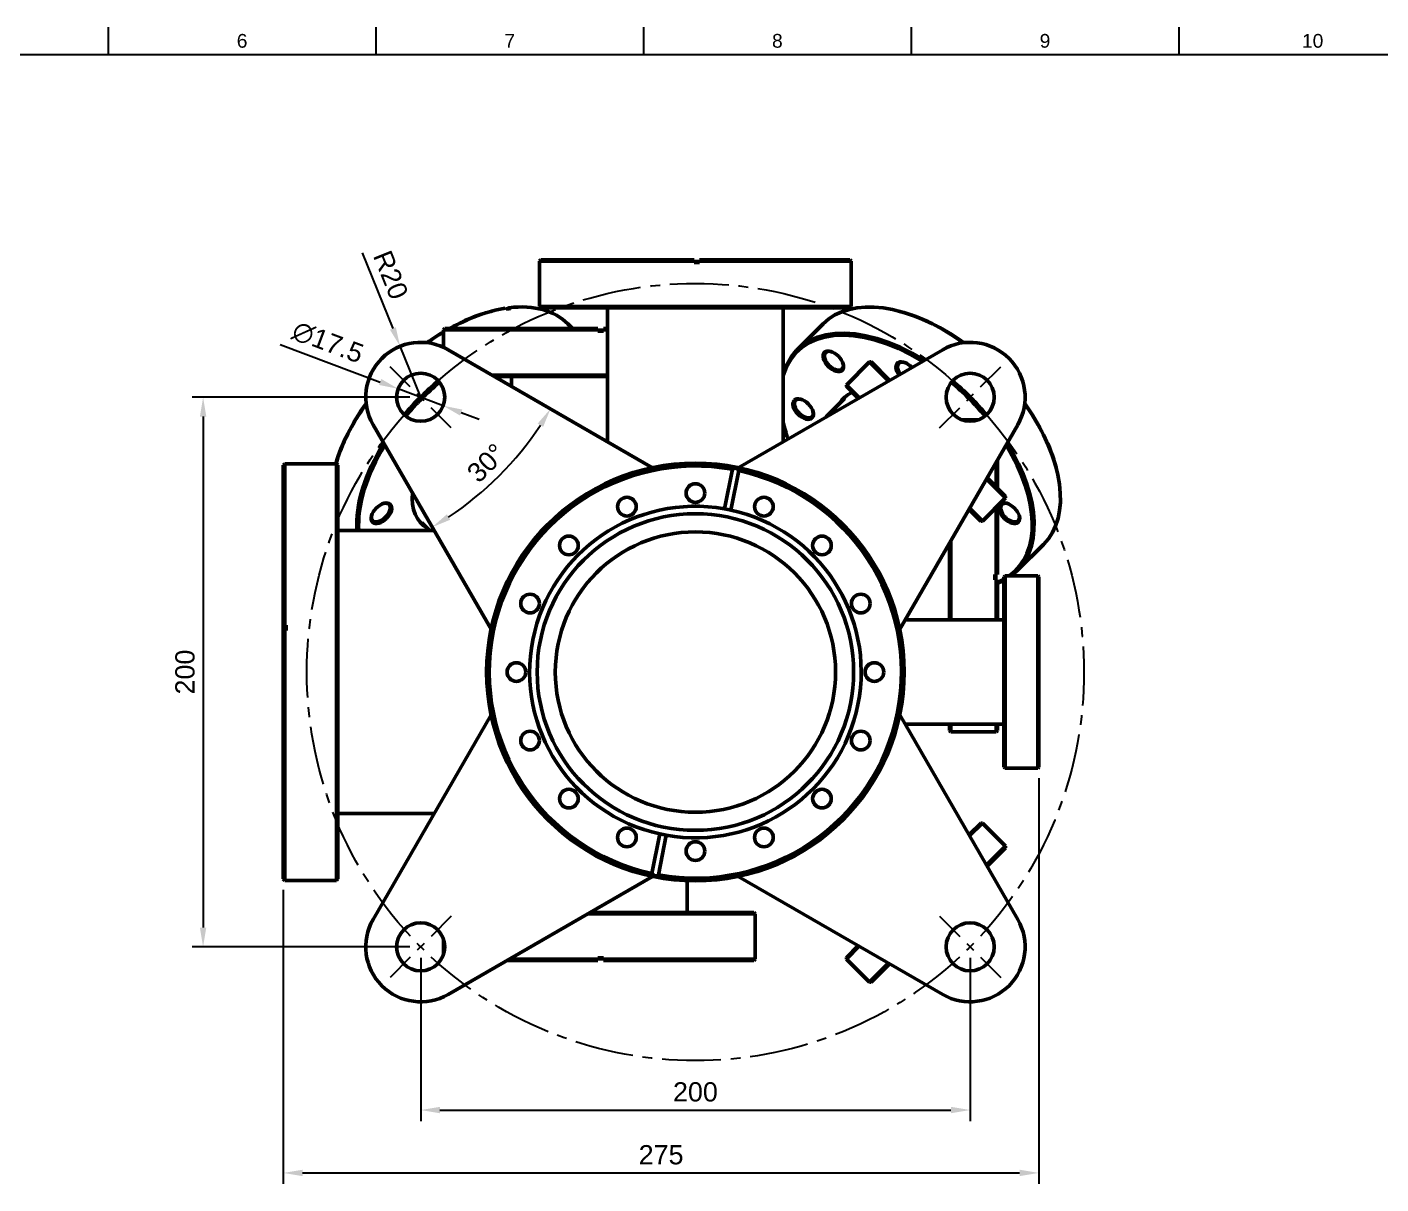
# Model space of a CAD drawing. Header units: millimetres. Extents: x 0 to 1189, y 0 to 841.
# Drawn here: x 243.8 to 490.2, y 625.5 to 836 of the extents above; entities that cross this region are included whole.
import ezdxf
from ezdxf.enums import TextEntityAlignment as Align

# ---------------------------------------------------------------- set-up
doc = ezdxf.new("R2010")
doc.units = ezdxf.units.MM
doc.header["$LTSCALE"] = 0.75
doc.linetypes.add('CENTER2', pattern=[28.575, 19.05, -3.175, 3.175, -3.175])
for name, color, linetype, lineweight in [('Border', 7, 'Continuous', 25), ('FD_Dimensions', 7, 'Continuous', 25), ('Smart Centers', 7, 'CENTER2', 25), ('Visible', 7, 'Continuous', 50)]:
    doc.layers.add(name, color=color, linetype=linetype, lineweight=lineweight)
doc.styles.add('FusionTitle', font='')
doc.styles.get("Standard").update_dxf_attribs({"font": 'arial.ttf'})
doc.styles.get('FusionTitle').set_extended_font_data('Arial Unicode MS')
doc.dimstyles.new('Dim-ISO-25', dxfattribs={"dimtxt": 3.5, "dimasz": 3.5, "dimexe": 2, "dimexo": 2, "dimgap": 1.5, "dimtad": 1, "dimzin": 12, "dimdsep": 46, "dimtxsty": 'Standard', "dimcen": 0, "dimazin": 3, "dimtp": 0.1, "dimtm": 0.1, "dimtfac": 0.714, "dimtmove": 0, "dimatfit": 3, "dimfxl": 1, "dimtzin": 12, "dimarcsym": 0})

# ---------------------------------------------------------------- blocks, each defined once
blk = doc.blocks.new('ISO_A0_SHEET')
at = {"layer": 'Border'}
for p, q in [((258.541669, 836), (258.541669, 831)), ((307.250002, 836), (307.250002, 831)), ((355.958335, 836), (355.958335, 831)), ((404.666668, 836), (404.666668, 831)), ((453.375001, 836), (453.375001, 831)), ((20, 831), (1179, 831))]:
    blk.add_line(p, q, dxfattribs=at)
at = {"layer": 'Border', "style": 'FusionTitle'}
for s, p in [('6', (282.895835, 833.5)), ('7', (331.604168, 833.5)), ('8', (380.312501, 833.5)), ('9', (429.020835, 833.5)), ('10', (477.729168, 833.5))]:
    blk.add_text(s, height=2.5, dxfattribs=at).set_placement(p, align=Align.MIDDLE)
blk = doc.blocks.new('*U30')
at = {"layer": 'Smart Centers', "color": 0, "ltscale": 0.75, "transparency": 16777216}
for p, q in [((-51.894273, 51.894273), (-55.568466, 55.568466)), ((-44.431534, 44.431534), (-48.105727, 48.105727))]:
    blk.add_line(p, q, dxfattribs=at)
at = {"layer": 'Smart Centers', "color": 0, "linetype": 'Continuous', "ltscale": 0.75, "transparency": 16777216}
blk.add_line((-49.368576, 49.368576), (-50.631424, 50.631424), dxfattribs=at)
at = {"layer": 'Smart Centers', "color": 0, "linetype": 'Continuous', "ltscale": 0.75, "transparency": 16777216, "extrusion": (0, 0, -1)}
blk.add_arc((0, 0), 70.710678, 44.276436, 45.723564, dxfattribs=at)
blk = doc.blocks.new('*U31')
at = {"layer": 'Smart Centers', "color": 0, "ltscale": 0.75, "transparency": 16777216}
for p, q in [((51.894273, 51.894273), (55.568466, 55.568466)), ((44.431534, 44.431534), (48.105727, 48.105727))]:
    blk.add_line(p, q, dxfattribs=at)
at = {"layer": 'Smart Centers', "color": 0, "linetype": 'Continuous', "ltscale": 0.75, "transparency": 16777216}
blk.add_line((49.368576, 49.368576), (50.631424, 50.631424), dxfattribs=at)
at = {"layer": 'Smart Centers', "color": 0, "linetype": 'Continuous', "ltscale": 0.75, "transparency": 16777216, "extrusion": (0, 0, -1)}
blk.add_arc((0, 0), 70.710678, 134.276436, 135.723564, dxfattribs=at)
blk = doc.blocks.new('*U32')
at = {"layer": 'Smart Centers', "color": 0, "ltscale": 0.75, "transparency": 16777216}
for p, q in [((-44.431534, -44.431534), (-48.105727, -48.105727)), ((-51.894273, -51.894273), (-55.568466, -55.568466))]:
    blk.add_line(p, q, dxfattribs=at)
at = {"layer": 'Smart Centers', "color": 0, "linetype": 'Continuous', "ltscale": 0.75, "transparency": 16777216}
blk.add_line((-49.368576, -49.368576), (-50.631424, -50.631424), dxfattribs=at)
at = {"layer": 'Smart Centers', "color": 0, "linetype": 'Continuous', "ltscale": 0.75, "transparency": 16777216, "extrusion": (0, 0, -1)}
blk.add_arc((0, 0), 70.710678, 314.276436, 315.723564, dxfattribs=at)
blk = doc.blocks.new('*U33')
at = {"layer": 'Smart Centers', "color": 0, "ltscale": 0.75, "transparency": 16777216}
for p, q in [((44.431534, -44.431534), (48.105727, -48.105727)), ((51.894273, -51.894273), (55.568466, -55.568466))]:
    blk.add_line(p, q, dxfattribs=at)
at = {"layer": 'Smart Centers', "color": 0, "linetype": 'Continuous', "ltscale": 0.75, "transparency": 16777216}
blk.add_line((49.368576, -49.368576), (50.631424, -50.631424), dxfattribs=at)
at = {"layer": 'Smart Centers', "color": 0, "linetype": 'Continuous', "ltscale": 0.75, "transparency": 16777216, "extrusion": (0, 0, -1)}
blk.add_arc((0, 0), 70.710678, 224.276436, 225.723564, dxfattribs=at)
blk = doc.blocks.new('*U34')
at = {"layer": 'Smart Centers', "color": 0, "ltscale": 0.75, "transparency": 16777216, "extrusion": (0, 0, -1)}
for start, end in [(47.1708, 132.8292), (317.1708, 42.8292), (137.1708, 222.8292), (227.1708, 312.8292)]:
    blk.add_arc((0, 0), 70.71, start, end, dxfattribs=at)
at = {"layer": 'Smart Centers', "color": 0, "ltscale": 0.75, "transparency": 16777216}
for name in ['*U30', '*U31', '*U32', '*U33']:
    blk.add_blockref(name, (0, 0), dxfattribs=at)
blk = doc.blocks.new('*D73')
at = {"layer": 'Defpoints', "color": 0, "transparency": 16777216}
for p in [(315.395283, 768.639777), (275.797303, 668.639777), (315.395283, 668.639777)]:
    blk.add_point(p, dxfattribs=at)
at = {"layer": 'FD_Dimensions', "lineweight": -2, "transparency": 16777216}
for p, q in [((313.395283, 768.639777), (273.797303, 768.639777)), ((275.797303, 765.139777), (275.797303, 672.139777)), ((313.395283, 668.639777), (273.797303, 668.639777))]:
    blk.add_line(p, q, dxfattribs=at)
at = {"layer": 'FD_Dimensions', "transparency": 16777216}
for points in [[(275.21397, 765.139777), (276.380636, 765.139777), (275.797303, 768.639777)], [(275.21397, 672.139777), (276.380636, 672.139777), (275.797303, 668.639777)]]:
    blk.add_solid(points, dxfattribs=at)
at = {"layer": 'FD_Dimensions', "color": 0, "transparency": 16777216, "insert": (272.510297, 718.639777), "char_height": 3.5, "attachment_point": 5, "rotation": 90}
blk.add_mtext('200', dxfattribs=at)
blk = doc.blocks.new('*D74')
at = {"layer": 'Defpoints', "color": 0, "transparency": 16777216}
for p in [(311.301581, 770.183226), (319.488984, 767.096329)]:
    blk.add_point(p, dxfattribs=at)
at = {"layer": 'FD_Dimensions', "lineweight": -2, "transparency": 16777216}
for p, q in [((289.849979, 778.271126), (308.02662, 771.417985)), ((319.488984, 767.096329), (311.301581, 770.183226)), ((322.763945, 765.86157), (326.038906, 764.626811))]:
    blk.add_line(p, q, dxfattribs=at)
at = {"layer": 'FD_Dimensions', "transparency": 16777216}
for points in [[(308.232413, 771.963812), (307.820827, 770.872158), (311.301581, 770.183226)], [(322.969738, 766.407397), (322.558152, 765.315743), (319.488984, 767.096329)]]:
    blk.add_solid(points, dxfattribs=at)
at = {"layer": 'FD_Dimensions', "color": 0, "transparency": 16777216, "insert": (298.494969, 778.629188), "char_height": 3.5, "attachment_point": 5, "rotation": 339.34205758}
blk.add_mtext('∅17.5', dxfattribs=at)
blk = doc.blocks.new('*D75')
at = {"layer": 'Defpoints', "color": 0, "transparency": 16777216}
for p in [(311.64758, 777.910954), (315.395283, 768.639777)]:
    blk.add_point(p, dxfattribs=at)
at = {"layer": 'FD_Dimensions', "lineweight": -2, "transparency": 16777216}
for p, q in [((304.769164, 794.926979), (310.335884, 781.155866)), ((315.395283, 768.639777), (311.64758, 777.910954))]:
    blk.add_line(p, q, dxfattribs=at)
at = {"layer": 'FD_Dimensions', "transparency": 16777216}
blk.add_solid([(310.876702, 781.374482), (309.795065, 780.93725), (311.64758, 777.910954)], dxfattribs=at)
at = {"layer": 'FD_Dimensions', "color": 0, "transparency": 16777216, "insert": (309.94367, 790.896857), "char_height": 3.5, "attachment_point": 5, "rotation": 292.01009423}
blk.add_mtext('R20', dxfattribs=at)
blk = doc.blocks.new('*D76')
at = {"layer": 'Defpoints', "color": 0, "transparency": 16777216}
for p in [(320.395283, 777.300031), (306.735029, 763.639777), (357.585076, 755.828494), (325.893594, 750.889572), (328.206566, 726.449984)]:
    blk.add_point(p, dxfattribs=at)
at = {"layer": 'FD_Dimensions', "lineweight": -2, "transparency": 16777216}
blk.add_arc((288.074775, 795.960285), 58.835638, 303.4089, 326.5911, dxfattribs=at)
at = {"layer": 'FD_Dimensions', "transparency": 16777216}
for points in [[(336.692267, 763.871334), (337.684832, 763.258207), (339.027932, 766.542466)], [(320.776853, 746.350228), (320.163726, 747.342793), (317.492594, 745.007128)]]:
    blk.add_solid(points, dxfattribs=at)
at = {"layer": 'FD_Dimensions', "color": 0, "transparency": 16777216, "insert": (327.352745, 756.682315), "char_height": 3.5, "attachment_point": 5, "rotation": 45}
blk.add_mtext('30°', dxfattribs=at)
blk = doc.blocks.new('*D87')
at = {"layer": 'Defpoints', "color": 0, "transparency": 16777216}
for p in [(427.895283, 701.339777), (290.395283, 680.989777), (427.895283, 627.499202)]:
    blk.add_point(p, dxfattribs=at)
at = {"layer": 'FD_Dimensions', "lineweight": -2, "transparency": 16777216}
for p, q in [((427.895283, 699.339777), (427.895283, 625.499202)), ((290.395283, 678.989777), (290.395283, 625.499202)), ((293.895283, 627.499202), (424.395283, 627.499202))]:
    blk.add_line(p, q, dxfattribs=at)
at = {"layer": 'FD_Dimensions', "transparency": 16777216}
for points in [[(293.895283, 628.082536), (293.895283, 626.915869), (290.395283, 627.499202)], [(424.395283, 628.082536), (424.395283, 626.915869), (427.895283, 627.499202)]]:
    blk.add_solid(points, dxfattribs=at)
at = {"layer": 'FD_Dimensions', "color": 0, "transparency": 16777216, "insert": (359.145283, 630.786208), "char_height": 3.5, "attachment_point": 5}
blk.add_mtext('275', dxfattribs=at)
blk = doc.blocks.new('*D88')
at = {"layer": 'Defpoints', "color": 0, "transparency": 16777216}
for p in [(315.395283, 668.639777), (415.395283, 668.639777), (415.395283, 638.941293)]:
    blk.add_point(p, dxfattribs=at)
at = {"layer": 'FD_Dimensions', "lineweight": -2, "transparency": 16777216}
for p, q in [((315.395283, 666.639777), (315.395283, 636.941293)), ((415.395283, 666.639777), (415.395283, 636.941293)), ((318.895283, 638.941293), (411.895283, 638.941293))]:
    blk.add_line(p, q, dxfattribs=at)
at = {"layer": 'FD_Dimensions', "transparency": 16777216}
for points in [[(318.895283, 639.524626), (318.895283, 638.357959), (315.395283, 638.941293)], [(411.895283, 639.524626), (411.895283, 638.357959), (415.395283, 638.941293)]]:
    blk.add_solid(points, dxfattribs=at)
at = {"layer": 'FD_Dimensions', "color": 0, "transparency": 16777216, "insert": (365.395283, 642.228298), "char_height": 3.5, "attachment_point": 5}
blk.add_mtext('200', dxfattribs=at)

msp = doc.modelspace()

# ---------------------------------------------------------------- linework, layer by layer
at = {"layer": 'Visible', "extrusion": (0, 1, 2.966e-13)}
for p, q in [((337.2703, 793.6398), (337.0203, 793.3898)), ((337.0203, 793.3898), (365.1453, 793.3898)), ((337.0203, 793.3898), (337.0203, 785.1398)), ((365.1453, 793.6398), (337.2703, 793.6398)), ((365.1453, 793.6398), (365.1453, 793.3898)), ((365.1453, 793.1398), (365.1453, 793.3898)), ((393.5203, 793.6398), (366.1453, 793.6398)), ((366.1453, 793.3898), (366.1453, 793.6398)), ((366.1453, 793.3898), (393.7703, 793.3898)), ((366.1453, 793.3898), (366.1453, 793.1398)), ((393.5203, 793.6398), (393.7703, 793.3898)), ((393.7703, 793.3898), (393.7703, 785.1398)), ((365.1453, 793.3398), (366.1453, 793.3398)), ((365.1453, 793.1398), (366.1453, 793.1398)), ((328.1643, 784.2675), (328.3644, 784.3199)), ((330.9058, 784.6786), (330.761, 784.8234)), ((331.2885, 784.8701), (331.2333, 784.7272)), ((331.5113, 784.9273), (331.2885, 784.8701)), ((331.5113, 784.9273), (331.6561, 784.7824)), ((393.7703, 785.1398), (337.0203, 785.1398)), ((337.2703, 784.8898), (337.0203, 785.1398)), ((337.2703, 784.8898), (393.5203, 784.8898)), ((349.3953, 760.5569), (349.3953, 784.8898)), ((381.3953, 760.5569), (381.3953, 784.8898)), ((393.5203, 784.8898), (393.7703, 785.1398)), ((402.6262, 784.2675), (402.4262, 784.3199)), ((319.7703, 781.1398), (319.5203, 780.8898)), ((347.6453, 781.1398), (319.7703, 781.1398)), ((342.1621, 782.0012), (343.0236, 781.1398)), ((347.6453, 781.1398), (347.6453, 780.8898)), ((349.3953, 781.1398), (348.6453, 781.1398)), ((348.6453, 780.8898), (348.6453, 781.1398)), ((388.6284, 782.0012), (383.8498, 777.2226)), ((319.5203, 780.8898), (347.6453, 780.8898)), ((319.5203, 780.8898), (319.5203, 777.7494)), ((347.6453, 780.6398), (347.6453, 780.8898)), ((347.6453, 780.8398), (348.6453, 780.8398)), ((347.6453, 780.6398), (348.6453, 780.6398)), ((348.6453, 780.8898), (349.3953, 780.8898)), ((348.6453, 780.8898), (348.6453, 780.6398)), ((357.5851, 755.8285), (320.3953, 777.3)), ((410.3953, 777.3), (373.2055, 755.8285)), ((392.8664, 770.8596), (397.0737, 775.0669)), ((397.0737, 775.0669), (400.534, 771.6066)), ((397.3565, 775.0669), (397.0737, 775.0669)), ((400.7133, 771.7101), (397.3565, 775.0669)), ((349.3953, 772.6398), (328.4671, 772.6398)), ((328.9001, 772.3898), (349.3953, 772.3898)), ((331.8953, 770.6605), (331.8953, 772.3898)), ((395.1993, 768.5267), (392.8664, 770.8596)), ((392.8664, 770.5768), (392.8664, 770.8596)), ((392.8664, 770.5768), (395.02, 768.4231)), ((389.1787, 765.0507), (392.5423, 768.4142)), ((416.853, 764.5148), (413.9375, 764.5148)), ((306.735, 763.6398), (328.2066, 726.45)), ((381.5835, 763.2248), (381.5311, 763.4248)), ((402.584, 726.45), (424.0555, 763.6398)), ((290.3953, 756.2898), (290.6453, 756.5398)), ((290.6453, 727.1692), (290.6453, 756.5398)), ((300.0953, 756.5398), (290.6453, 756.5398)), ((300.0953, 756.5398), (300.0953, 680.7398)), ((300.3453, 756.2898), (300.0953, 756.5398)), ((420.1453, 756.867), (420.1453, 752.2781)), ((420.3953, 752.0281), (420.3953, 757.3)), ((290.3953, 756.2898), (290.3953, 727.1162)), ((300.3453, 680.9898), (300.3453, 756.2898)), ((370.6901, 748.3339), (372.1218, 755.5316)), ((373.2987, 755.2975), (371.867, 748.0998)), ((421.8224, 750.601), (418.4656, 753.9578)), ((431.023, 755.8707), (431.0754, 755.6707)), ((418.3621, 753.7785), (421.8224, 750.3182)), ((417.6151, 746.1109), (421.8224, 750.3182)), ((421.8224, 750.601), (421.8224, 750.3182)), ((415.1786, 748.2645), (417.3323, 746.1109)), ((417.6151, 746.1109), (415.2822, 748.4438)), ((420.1453, 748.641), (420.1453, 736.3898)), ((420.3953, 736.3898), (420.3953, 748.891)), ((300.3453, 744.3898), (317.849, 744.3898)), ((315.6208, 745.7868), (317.0179, 744.3898)), ((417.3323, 746.1109), (417.6151, 746.1109)), ((411.6453, 742.1446), (411.6453, 728.1398)), ((411.8953, 728.1398), (411.8953, 742.5776)), ((428.7567, 741.8729), (423.9781, 737.0943)), ((419.8953, 736.3898), (419.8953, 735.3898)), ((419.8953, 736.3898), (420.1453, 736.3898)), ((420.1453, 735.3898), (419.8953, 735.3898)), ((420.0953, 736.3898), (420.0953, 735.3898)), ((420.3953, 736.3898), (420.1453, 736.3898)), ((420.1453, 735.3898), (420.3953, 735.3898)), ((420.1453, 735.3898), (420.1453, 728.1398)), ((420.3953, 728.1398), (420.3953, 735.3898)), ((421.5453, 735.9398), (421.7453, 736.1398)), ((421.5453, 735.9398), (421.5453, 701.3398)), ((421.7453, 701.1398), (421.7453, 736.1398)), ((421.7453, 736.1398), (427.6953, 736.1398)), ((427.6953, 736.1398), (427.6953, 701.1398)), ((427.8953, 735.9398), (427.6953, 736.1398)), ((427.8953, 701.3398), (427.8953, 735.9398)), ((290.6453, 727.1692), (290.3953, 727.1162)), ((290.3953, 727.1162), (290.3953, 726.1389)), ((290.8953, 727.1692), (290.6453, 727.1692)), ((290.8953, 726.192), (290.8953, 727.1692)), ((403.5596, 728.1398), (421.5453, 728.1398)), ((290.6453, 726.192), (290.3953, 726.1389)), ((290.3953, 726.1389), (290.3953, 680.9898)), ((290.6453, 680.7398), (290.6453, 726.192)), ((290.8953, 726.192), (290.6453, 726.192)), ((328.2066, 710.8296), (306.735, 673.6398)), ((424.0555, 673.6398), (402.584, 710.8296)), ((403.5596, 709.1398), (421.5453, 709.1398)), ((411.6453, 709.1398), (411.6453, 708.0148)), ((411.6453, 708.0148), (411.8953, 707.7648)), ((411.8953, 707.7648), (411.8953, 709.1398)), ((420.1453, 707.7648), (411.8953, 707.7648)), ((420.1453, 709.1398), (420.1453, 707.7648)), ((420.3953, 708.0148), (420.1453, 707.7648)), ((420.3953, 708.0148), (420.3953, 709.1398)), ((421.5453, 701.3398), (421.7453, 701.1398)), ((421.7453, 701.1398), (427.6953, 701.1398)), ((427.8953, 701.3398), (427.6953, 701.1398)), ((300.3453, 692.8898), (317.849, 692.8898)), ((417.3323, 691.1687), (415.1786, 689.015)), ((415.2822, 688.8357), (417.6151, 691.1687)), ((417.3323, 691.1687), (417.6151, 691.1687)), ((417.6151, 691.1687), (421.8224, 686.9614)), ((357.4919, 681.9821), (358.9236, 689.1797)), ((360.1005, 688.9456), (358.6688, 681.748)), ((421.8224, 686.9614), (418.3621, 683.5011)), ((418.4656, 683.3218), (421.8224, 686.6786)), ((421.8224, 686.6786), (421.8224, 686.9614)), ((290.3953, 680.9898), (290.6453, 680.7398)), ((300.0953, 680.7398), (290.6453, 680.7398)), ((300.3453, 680.9898), (300.0953, 680.7398)), ((320.3953, 659.9795), (357.5851, 681.4511)), ((363.8953, 674.8898), (363.8953, 680.6694)), ((373.2055, 681.4511), (410.3953, 659.9795)), ((345.7876, 674.6398), (376.2703, 674.6398)), ((376.0203, 674.8898), (346.2206, 674.8898)), ((376.0203, 674.8898), (376.2703, 674.6398)), ((376.2703, 666.3898), (376.2703, 674.6398)), ((319.5203, 667.182), (319.5203, 670.0975)), ((395.02, 668.8564), (392.8664, 666.7028)), ((392.8664, 666.4199), (395.1993, 668.7529)), ((331.0652, 666.1398), (347.6453, 666.1398)), ((347.6453, 666.3898), (331.4982, 666.3898)), ((347.6453, 666.3898), (347.6453, 666.6398)), ((347.6453, 666.6398), (348.6453, 666.6398)), ((348.6453, 666.4398), (347.6453, 666.4398)), ((347.6453, 666.3898), (347.6453, 666.1398)), ((348.6453, 666.6398), (348.6453, 666.3898)), ((376.2703, 666.3898), (348.6453, 666.3898)), ((348.6453, 666.1398), (348.6453, 666.3898)), ((348.6453, 666.1398), (376.0203, 666.1398)), ((376.0203, 666.1398), (376.2703, 666.3898)), ((392.8664, 666.7028), (392.8664, 666.4199)), ((392.8664, 666.4199), (397.0737, 662.2127)), ((400.534, 665.673), (397.0737, 662.2127)), ((397.3565, 662.2127), (400.7133, 665.5694)), ((397.3565, 662.2127), (397.0737, 662.2127))]:
    msp.add_line(p, q, dxfattribs=at)
at = {"layer": 'Visible', "extrusion": (1e-16, 0, -1)}
for centre, radius in [((-315.3953, 768.6398), 4.375), ((-415.3953, 768.6398), 4.375), ((-365.3953, 718.6398), 38), ((-315.3953, 668.6398), 4.375), ((-415.3953, 668.6398), 4.375)]:
    msp.add_circle(centre, radius, dxfattribs=at)
at = {"layer": 'Visible'}
for centre, radius in [((365.3953, 751.2148), 1.7), ((352.9294, 748.7352), 1.7), ((377.8612, 748.7352), 1.7), ((365.3953, 718.6398), 28.7988), ((365.3953, 718.6398), 25.5), ((342.3613, 741.6738), 1.7), ((388.4293, 741.6738), 1.7), ((335.2999, 731.1057), 1.7), ((395.4907, 731.1057), 1.7), ((332.8203, 718.6398), 1.7), ((397.9703, 718.6398), 1.7), ((335.2999, 706.1739), 1.7), ((395.4907, 706.1739), 1.7), ((342.3613, 695.6058), 1.7), ((388.4293, 695.6058), 1.7), ((352.9294, 688.5444), 1.7), ((377.8612, 688.5444), 1.7), ((365.3953, 686.0648), 1.7)]:
    msp.add_circle(centre, radius, dxfattribs=at)
at = {"layer": 'Visible', "extrusion": (1e-16, 0, -1)}
for centre, radius, start, end in [((-315.3953, 768.6398), 10, 330, 120), ((-415.3953, 768.6398), 10, 60, 210), ((-372.6247, 754.9844), 0.743, 47.411886, 155.088114), ((-365.3953, 718.6398), 30.1625, 280.110183, 282.389817), ((-358.1659, 682.2951), 0.743, 227.411886, 335.088114), ((-315.3953, 668.6398), 10, 240, 30), ((-415.3953, 668.6398), 10, 150, 300)]:
    msp.add_arc(centre, radius, start, end, dxfattribs=at)
at = {"layer": 'Visible'}
for radius, start, end in [(37.5, 79.666772, 257.833228), (37.5, 259.666772, 77.833228), (30.1625, 79.889817, 257.610183), (30.1625, 259.889817, 77.610183), (30.1625, 77.610183, 79.889817)]:
    msp.add_arc((365.3953, 718.6398), radius, start, end, dxfattribs=at)
for centre, major_axis, start_param, end_param in [((408.6926, 761.9371), (-20.0642, 20.0642), -1.28936233, 0), ((322.098, 761.9371), (20.0642, 20.0642), 0.66614416, 1.11210037), ((322.2428, 761.7923), (20.0642, 20.0642), 0.63089867, 0.66614416), ((322.098, 761.9371), (20.0642, 20.0642), 0, 0.63089867), ((403.7691, 757.0136), (-19.8874, 19.8874), -1.17801952, 0.30074538), ((322.098, 761.9371), (20.0642, 20.0642), 1.16170739, 1.28936233), ((390.6132, 775.2864), (-1.4849, 1.4849), -0.72822206, 3.86981471), ((403.885, 773.3306), (-1.4849, 1.4849), -0.72822206, 1.32926623), ((327.0214, 757.0136), (19.8874, 19.8874), 1.41565385, 1.72593881), ((403.7691, 757.0136), (-19.8874, 19.8874), 4.5572465, 4.86753146), ((322.098, 761.9371), (20.0642, 20.0642), 1.85223033, 2.32707389), ((385.1158, 766.6061), (-1.4849, 1.4849), -0.72822206, 3.86981471), ((408.6926, 761.9371), (-20.0642, 20.0642), 3.14159265, 4.43095498), ((403.7691, 757.0136), (-19.8874, 19.8874), 0.74078217, 0.87302724), ((327.0214, 757.0136), (19.8874, 19.8874), 1.96357313, 2.67466926), ((403.7691, 757.0136), (-19.8874, 19.8874), 3.04721325, 4.31961217), ((308.1364, 747.6529), (1.4849, 1.4849), 2.41337059, 7.01140737), ((422.6542, 747.6529), (-1.4849, 1.4849), -0.72822206, 3.86981471), ((403.7691, 757.0136), (-19.8874, 19.8874), 2.90287389, 2.97883338)]:
    msp.add_ellipse(centre, major_axis=major_axis, ratio=0.57357644, start_param=start_param, end_param=end_param, dxfattribs=at)
at = {"layer": 'Visible', "extrusion": (1e-16, 0, -1)}
for centre, major_axis, start_param, end_param in [((321.9532, 762.0819), (19.8874, 19.8874), -1.11019013, -0.77568815), ((408.8374, 762.0819), (-19.8874, 19.8874), 0.77568815, 1.28865414), ((403.9139, 757.1584), (-20.0642, 20.0642), 5.99290642, 7.46876781), ((321.9532, 762.0819), (19.8874, 19.8874), -1.28865414, -1.15635007), ((390.4973, 775.1705), (-1.6263, 1.6263), 6.28318531, 12.56637061), ((403.7691, 773.2148), (-1.6263, 1.6263), 4.96510199, 7.9062609), ((326.8766, 757.1584), (20.0642, 20.0642), 4.55768592, 4.86709204), ((403.9139, 757.1584), (-20.0642, 20.0642), 1.41609326, 1.72549939), ((403.7691, 757.0136), (-11.4198, 11.4198), 6.14678634, 6.48768713), ((321.9532, 762.0819), (19.8874, 19.8874), 3.94747388, 4.4302468), ((384.9999, 766.4902), (-1.6263, 1.6263), 6.28318531, 12.56637061), ((408.8374, 762.0819), (-19.8874, 19.8874), 1.85293851, 2.3659045), ((403.9139, 757.1584), (-20.0642, 20.0642), 5.50749716, 5.53193665), ((326.8766, 757.1584), (20.0642, 20.0642), 3.60682696, 4.32717516), ((403.9139, 757.1584), (-20.0642, 20.0642), 1.95601015, 3.23173329), ((308.2522, 747.537), (1.6263, 1.6263), 1.57079633, 7.85398163), ((327.0214, 757.0136), (11.4198, 11.4198), 3.00519369, 3.73766107), ((422.5383, 747.537), (-1.6263, 1.6263), 6.28318531, 12.56637061), ((403.9139, 757.1584), (-20.0642, 20.0642), 3.32482635, 3.39850984)]:
    msp.add_ellipse(centre, major_axis=major_axis, ratio=0.57357644, start_param=start_param, end_param=end_param, dxfattribs=at)

# ---------------------------------------------------------------- block references
at = {"layer": 'Border'}
msp.add_blockref('ISO_A0_SHEET', (0, 0), dxfattribs=at)
at = {"layer": 'Smart Centers', "ltscale": 0.75}
msp.add_blockref('*U34', (365.3953, 718.6398), dxfattribs=at)

# ---------------------------------------------------------------- dimensions: what is measured, and where the dimension line sits
at = {"layer": 'FD_Dimensions'}
dim = msp.add_radius_dim(center=(315.3953, 768.6398), mpoint=(311.6476, 777.911), dimstyle='Dim-ISO-25', override={"dimlfac": 2, "dimse1": 1, "dimclrd": 256, "dimclre": 256}, dxfattribs=at)
dim.commit()
dim.dimension.update_dxf_attribs({"geometry": '*D75', "text_midpoint": (306.8962, 789.665), "dimtype": 164})
dim = msp.add_diameter_dim_2p(p1=(319.489, 767.0963), p2=(311.3016, 770.1832), dimstyle='Dim-ISO-25', override={"dimlfac": 2, "dimclrd": 256, "dimclre": 256}, dxfattribs=at)
dim.commit()
dim.dimension.update_dxf_attribs({"geometry": '*D74', "text_midpoint": (297.3008, 775.4619), "dimtype": 163})
dim = msp.add_angular_dim_2l(base=(325.8936, 750.8896), line1=((306.735, 763.6398), (328.2066, 726.45)), line2=((357.5851, 755.8285), (320.3953, 777.3)), dimstyle='Dim-ISO-25', override={"dimlfac": 2, "dimpost": '', "dimclrd": 256, "dimclre": 256}, dxfattribs=at)
dim.commit()
dim.dimension.update_dxf_attribs({"geometry": '*D76', "text_midpoint": (327.3527, 756.6823)})
for p1, p2, distance, picture, middle in [((315.3953, 768.6398), (315.3953, 668.6398), -39.598, '*D73', (272.5103, 718.6398)), ((315.3953, 668.6398), (415.3953, 668.6398), -29.6985, '*D88', (365.3953, 642.2283))]:
    dim = msp.add_aligned_dim(p1=p1, p2=p2, distance=distance, dimstyle='Dim-ISO-25', override={"dimlfac": 2, "dimclrd": 256, "dimclre": 256}, dxfattribs=at)
    dim.commit()
    dim.dimension.update_dxf_attribs({"geometry": picture, "text_midpoint": middle})
dim = msp.add_linear_dim(base=(427.8953, 627.4992), p1=(290.3953, 680.9898), p2=(427.8953, 701.3398), dimstyle='Dim-ISO-25', override={"dimlfac": 2, "dimclrd": 256, "dimclre": 256}, dxfattribs=at)
dim.commit()
dim.dimension.update_dxf_attribs({"geometry": '*D87', "text_midpoint": (359.1453, 630.7862)})

doc.saveas('drawing.dxf')
